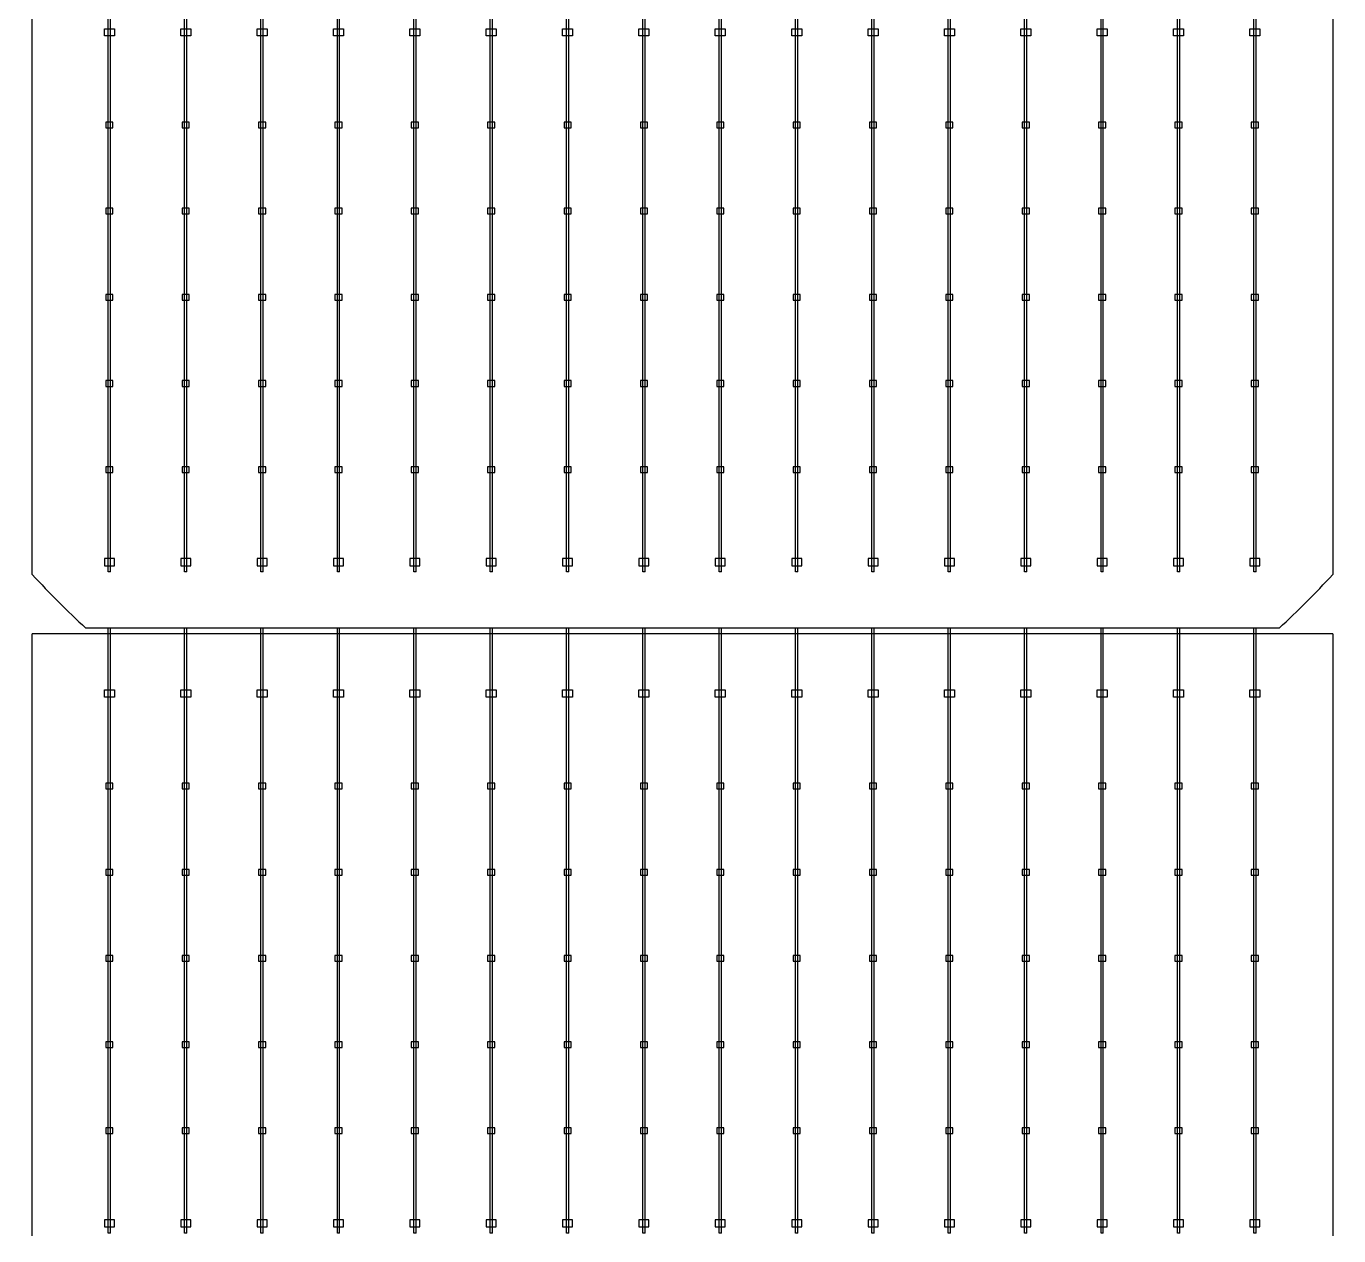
# Model space of a CAD drawing. Header units: millimetres. Extents: x 10297564 to 11610295, y -9287743 to -8409454.
# Drawn here: x 10668490 to 10669964, y -9201972 to -9200612 of the extents above; entities that cross this region are included whole.
import ezdxf

# ---------------------------------------------------------------- set-up
doc = ezdxf.new("R2010")
doc.units = ezdxf.units.MM
doc.header["$LTSCALE"] = 100
doc.layers.add('TEXTLINE', color=1, linetype='Continuous')

# ---------------------------------------------------------------- blocks, each defined once
blk = doc.blocks.new('635W')
for p, q in [((10686289.86, -10025767.24), (10686289.86, -10025682.43)), ((10686290.18, -10025767.24), (10686290.18, -10025682.43)), ((10686300.56, -10025767.24), (10686300.56, -10025682.43)), ((10686300.88, -10025767.24), (10686300.88, -10025682.43)), ((10686311.26, -10025767.24), (10686311.26, -10025682.43)), ((10686311.58, -10025767.24), (10686311.58, -10025682.43)), ((10686321.96, -10025767.24), (10686321.96, -10025682.43)), ((10686322.28, -10025767.24), (10686322.28, -10025682.43)), ((10686332.66, -10025767.24), (10686332.66, -10025682.43)), ((10686332.98, -10025767.24), (10686332.98, -10025682.43)), ((10686343.36, -10025767.24), (10686343.36, -10025682.43)), ((10686343.68, -10025767.24), (10686343.68, -10025682.43)), ((10686354.06, -10025767.24), (10686354.06, -10025682.43)), ((10686354.38, -10025767.24), (10686354.38, -10025682.43)), ((10686364.76, -10025767.24), (10686364.76, -10025682.43)), ((10686365.08, -10025767.24), (10686365.08, -10025682.43)), ((10686375.46, -10025767.24), (10686375.46, -10025682.43)), ((10686375.78, -10025767.24), (10686375.78, -10025682.43)), ((10686386.16, -10025767.24), (10686386.16, -10025682.43)), ((10686386.48, -10025767.24), (10686386.48, -10025682.43)), ((10686396.86, -10025767.24), (10686396.86, -10025682.43)), ((10686397.18, -10025767.24), (10686397.18, -10025682.43)), ((10686407.56, -10025767.24), (10686407.56, -10025682.43)), ((10686407.88, -10025767.24), (10686407.88, -10025682.43)), ((10686418.26, -10025767.24), (10686418.26, -10025682.43)), ((10686418.58, -10025767.24), (10686418.58, -10025682.43)), ((10686428.96, -10025767.24), (10686428.96, -10025682.43)), ((10686429.28, -10025767.24), (10686429.28, -10025682.43)), ((10686439.66, -10025767.24), (10686439.66, -10025682.43)), ((10686439.98, -10025767.24), (10686439.98, -10025682.43)), ((10686450.36, -10025767.24), (10686450.36, -10025682.43)), ((10686450.68, -10025767.24), (10686450.68, -10025682.43)), ((10686289.86, -10025859.91), (10686289.86, -10025775.11)), ((10686290.18, -10025859.91), (10686290.18, -10025775.11)), ((10686300.56, -10025859.91), (10686300.56, -10025775.11)), ((10686300.88, -10025859.91), (10686300.88, -10025775.11)), ((10686311.26, -10025859.91), (10686311.26, -10025775.11)), ((10686311.58, -10025859.91), (10686311.58, -10025775.11)), ((10686321.96, -10025859.91), (10686321.96, -10025775.11)), ((10686322.28, -10025859.91), (10686322.28, -10025775.11)), ((10686332.66, -10025859.91), (10686332.66, -10025775.11)), ((10686332.98, -10025859.91), (10686332.98, -10025775.11)), ((10686343.36, -10025859.91), (10686343.36, -10025775.11)), ((10686343.68, -10025859.91), (10686343.68, -10025775.11)), ((10686354.06, -10025859.91), (10686354.06, -10025775.11)), ((10686354.38, -10025859.91), (10686354.38, -10025775.11)), ((10686364.76, -10025859.91), (10686364.76, -10025775.11)), ((10686365.08, -10025859.91), (10686365.08, -10025775.11)), ((10686375.46, -10025859.91), (10686375.46, -10025775.11)), ((10686375.78, -10025859.91), (10686375.78, -10025775.11)), ((10686386.16, -10025859.91), (10686386.16, -10025775.11)), ((10686386.48, -10025859.91), (10686386.48, -10025775.11)), ((10686396.86, -10025859.91), (10686396.86, -10025775.11)), ((10686397.18, -10025859.91), (10686397.18, -10025775.11)), ((10686407.56, -10025859.91), (10686407.56, -10025775.11)), ((10686407.88, -10025859.91), (10686407.88, -10025775.11)), ((10686418.26, -10025859.91), (10686418.26, -10025775.11)), ((10686418.58, -10025859.91), (10686418.58, -10025775.11)), ((10686428.96, -10025859.91), (10686428.96, -10025775.11)), ((10686429.28, -10025859.91), (10686429.28, -10025775.11)), ((10686439.66, -10025859.91), (10686439.66, -10025775.11)), ((10686439.98, -10025859.91), (10686439.98, -10025775.11)), ((10686450.36, -10025859.91), (10686450.36, -10025775.11)), ((10686450.68, -10025859.91), (10686450.68, -10025775.11)), ((10686461.42, -10025775.91), (10686279.22, -10025775.91))]:
    blk.add_line(p, q)
for points in [[(10686279.22, -10025767.61), (10686279.22, -10025683.24)], [(10686461.42, -10025683.24), (10686461.42, -10025767.61)], [(10686290.18, -10025767.24), (10686289.86, -10025767.24)], [(10686300.88, -10025767.24), (10686300.56, -10025767.24)], [(10686311.58, -10025767.24), (10686311.26, -10025767.24)], [(10686322.28, -10025767.24), (10686321.96, -10025767.24)], [(10686332.98, -10025767.24), (10686332.66, -10025767.24)], [(10686343.68, -10025767.24), (10686343.36, -10025767.24)], [(10686354.38, -10025767.24), (10686354.06, -10025767.24)], [(10686365.08, -10025767.24), (10686364.76, -10025767.24)], [(10686375.78, -10025767.24), (10686375.46, -10025767.24)], [(10686386.48, -10025767.24), (10686386.16, -10025767.24)], [(10686397.18, -10025767.24), (10686396.86, -10025767.24)], [(10686407.88, -10025767.24), (10686407.56, -10025767.24)], [(10686418.58, -10025767.24), (10686418.26, -10025767.24)], [(10686429.28, -10025767.24), (10686428.96, -10025767.24)], [(10686439.98, -10025767.24), (10686439.66, -10025767.24)], [(10686450.68, -10025767.24), (10686450.36, -10025767.24)], [(10686453.92, -10025775.11), (10686286.73, -10025775.11)], [(10686279.22, -10025860.28), (10686279.22, -10025775.91)], [(10686461.42, -10025775.91), (10686461.42, -10025860.28)], [(10686290.18, -10025859.91), (10686289.86, -10025859.91)], [(10686300.88, -10025859.91), (10686300.56, -10025859.91)], [(10686311.58, -10025859.91), (10686311.26, -10025859.91)], [(10686322.28, -10025859.91), (10686321.96, -10025859.91)], [(10686332.98, -10025859.91), (10686332.66, -10025859.91)], [(10686343.68, -10025859.91), (10686343.36, -10025859.91)], [(10686354.38, -10025859.91), (10686354.06, -10025859.91)], [(10686365.08, -10025859.91), (10686364.76, -10025859.91)], [(10686375.78, -10025859.91), (10686375.46, -10025859.91)], [(10686386.48, -10025859.91), (10686386.16, -10025859.91)], [(10686397.18, -10025859.91), (10686396.86, -10025859.91)], [(10686407.88, -10025859.91), (10686407.56, -10025859.91)], [(10686418.58, -10025859.91), (10686418.26, -10025859.91)], [(10686429.28, -10025859.91), (10686428.96, -10025859.91)], [(10686439.98, -10025859.91), (10686439.66, -10025859.91)], [(10686450.68, -10025859.91), (10686450.36, -10025859.91)]]:
    blk.add_lwpolyline(points)
for points in [[(10686289.32, -10025692.11), (10686289.32, -10025691.11), (10686290.72, -10025691.11), (10686290.72, -10025692.11)], [(10686300.02, -10025692.11), (10686300.02, -10025691.11), (10686301.42, -10025691.11), (10686301.42, -10025692.11)], [(10686310.72, -10025692.11), (10686310.72, -10025691.11), (10686312.12, -10025691.11), (10686312.12, -10025692.11)], [(10686321.42, -10025692.11), (10686321.42, -10025691.11), (10686322.82, -10025691.11), (10686322.82, -10025692.11)], [(10686332.12, -10025692.11), (10686332.12, -10025691.11), (10686333.52, -10025691.11), (10686333.52, -10025692.11)], [(10686342.82, -10025692.11), (10686342.82, -10025691.11), (10686344.22, -10025691.11), (10686344.22, -10025692.11)], [(10686353.52, -10025692.11), (10686353.52, -10025691.11), (10686354.92, -10025691.11), (10686354.92, -10025692.11)], [(10686364.22, -10025692.11), (10686364.22, -10025691.11), (10686365.62, -10025691.11), (10686365.62, -10025692.11)], [(10686374.92, -10025692.11), (10686374.92, -10025691.11), (10686376.32, -10025691.11), (10686376.32, -10025692.11)], [(10686385.62, -10025692.11), (10686385.62, -10025691.11), (10686387.02, -10025691.11), (10686387.02, -10025692.11)], [(10686396.32, -10025692.11), (10686396.32, -10025691.11), (10686397.72, -10025691.11), (10686397.72, -10025692.11)], [(10686407.02, -10025692.11), (10686407.02, -10025691.11), (10686408.42, -10025691.11), (10686408.42, -10025692.11)], [(10686417.72, -10025692.11), (10686417.72, -10025691.11), (10686419.12, -10025691.11), (10686419.12, -10025692.11)], [(10686428.42, -10025692.11), (10686428.42, -10025691.11), (10686429.82, -10025691.11), (10686429.82, -10025692.11)], [(10686439.12, -10025692.11), (10686439.12, -10025691.11), (10686440.52, -10025691.11), (10686440.52, -10025692.11)], [(10686449.82, -10025692.11), (10686449.82, -10025691.11), (10686451.22, -10025691.11), (10686451.22, -10025692.11)], [(10686290.52, -10025704.18), (10686289.52, -10025704.18), (10686289.52, -10025704.98), (10686290.52, -10025704.98)], [(10686301.22, -10025704.18), (10686300.22, -10025704.18), (10686300.22, -10025704.98), (10686301.22, -10025704.98)], [(10686311.92, -10025704.18), (10686310.92, -10025704.18), (10686310.92, -10025704.98), (10686311.92, -10025704.98)], [(10686322.62, -10025704.18), (10686321.62, -10025704.18), (10686321.62, -10025704.98), (10686322.62, -10025704.98)], [(10686333.32, -10025704.18), (10686332.32, -10025704.18), (10686332.32, -10025704.98), (10686333.32, -10025704.98)], [(10686344.02, -10025704.18), (10686343.02, -10025704.18), (10686343.02, -10025704.98), (10686344.02, -10025704.98)], [(10686354.72, -10025704.18), (10686353.72, -10025704.18), (10686353.72, -10025704.98), (10686354.72, -10025704.98)], [(10686365.42, -10025704.18), (10686364.42, -10025704.18), (10686364.42, -10025704.98), (10686365.42, -10025704.98)], [(10686376.12, -10025704.18), (10686375.12, -10025704.18), (10686375.12, -10025704.98), (10686376.12, -10025704.98)], [(10686386.82, -10025704.18), (10686385.82, -10025704.18), (10686385.82, -10025704.98), (10686386.82, -10025704.98)], [(10686397.52, -10025704.18), (10686396.52, -10025704.18), (10686396.52, -10025704.98), (10686397.52, -10025704.98)], [(10686408.22, -10025704.18), (10686407.22, -10025704.18), (10686407.22, -10025704.98), (10686408.22, -10025704.98)], [(10686418.92, -10025704.18), (10686417.92, -10025704.18), (10686417.92, -10025704.98), (10686418.92, -10025704.98)], [(10686429.62, -10025704.18), (10686428.62, -10025704.18), (10686428.62, -10025704.98), (10686429.62, -10025704.98)], [(10686440.32, -10025704.18), (10686439.32, -10025704.18), (10686439.32, -10025704.98), (10686440.32, -10025704.98)], [(10686451.02, -10025704.18), (10686450.02, -10025704.18), (10686450.02, -10025704.98), (10686451.02, -10025704.98)], [(10686290.52, -10025716.26), (10686289.52, -10025716.26), (10686289.52, -10025717.06), (10686290.52, -10025717.06)], [(10686301.22, -10025716.26), (10686300.22, -10025716.26), (10686300.22, -10025717.06), (10686301.22, -10025717.06)], [(10686311.92, -10025716.26), (10686310.92, -10025716.26), (10686310.92, -10025717.06), (10686311.92, -10025717.06)], [(10686322.62, -10025716.26), (10686321.62, -10025716.26), (10686321.62, -10025717.06), (10686322.62, -10025717.06)], [(10686333.32, -10025716.26), (10686332.32, -10025716.26), (10686332.32, -10025717.06), (10686333.32, -10025717.06)], [(10686344.02, -10025716.26), (10686343.02, -10025716.26), (10686343.02, -10025717.06), (10686344.02, -10025717.06)], [(10686354.72, -10025716.26), (10686353.72, -10025716.26), (10686353.72, -10025717.06), (10686354.72, -10025717.06)], [(10686365.42, -10025716.26), (10686364.42, -10025716.26), (10686364.42, -10025717.06), (10686365.42, -10025717.06)], [(10686376.12, -10025716.26), (10686375.12, -10025716.26), (10686375.12, -10025717.06), (10686376.12, -10025717.06)], [(10686386.82, -10025716.26), (10686385.82, -10025716.26), (10686385.82, -10025717.06), (10686386.82, -10025717.06)], [(10686397.52, -10025716.26), (10686396.52, -10025716.26), (10686396.52, -10025717.06), (10686397.52, -10025717.06)], [(10686408.22, -10025716.26), (10686407.22, -10025716.26), (10686407.22, -10025717.06), (10686408.22, -10025717.06)], [(10686418.92, -10025716.26), (10686417.92, -10025716.26), (10686417.92, -10025717.06), (10686418.92, -10025717.06)], [(10686429.62, -10025716.26), (10686428.62, -10025716.26), (10686428.62, -10025717.06), (10686429.62, -10025717.06)], [(10686440.32, -10025716.26), (10686439.32, -10025716.26), (10686439.32, -10025717.06), (10686440.32, -10025717.06)], [(10686451.02, -10025716.26), (10686450.02, -10025716.26), (10686450.02, -10025717.06), (10686451.02, -10025717.06)], [(10686290.52, -10025728.34), (10686289.52, -10025728.34), (10686289.52, -10025729.14), (10686290.52, -10025729.14)], [(10686301.22, -10025728.34), (10686300.22, -10025728.34), (10686300.22, -10025729.14), (10686301.22, -10025729.14)], [(10686311.92, -10025728.34), (10686310.92, -10025728.34), (10686310.92, -10025729.14), (10686311.92, -10025729.14)], [(10686322.62, -10025728.34), (10686321.62, -10025728.34), (10686321.62, -10025729.14), (10686322.62, -10025729.14)], [(10686333.32, -10025728.34), (10686332.32, -10025728.34), (10686332.32, -10025729.14), (10686333.32, -10025729.14)], [(10686344.02, -10025728.34), (10686343.02, -10025728.34), (10686343.02, -10025729.14), (10686344.02, -10025729.14)], [(10686354.72, -10025728.34), (10686353.72, -10025728.34), (10686353.72, -10025729.14), (10686354.72, -10025729.14)], [(10686365.42, -10025728.34), (10686364.42, -10025728.34), (10686364.42, -10025729.14), (10686365.42, -10025729.14)], [(10686376.12, -10025728.34), (10686375.12, -10025728.34), (10686375.12, -10025729.14), (10686376.12, -10025729.14)], [(10686386.82, -10025728.34), (10686385.82, -10025728.34), (10686385.82, -10025729.14), (10686386.82, -10025729.14)], [(10686397.52, -10025728.34), (10686396.52, -10025728.34), (10686396.52, -10025729.14), (10686397.52, -10025729.14)], [(10686408.22, -10025728.34), (10686407.22, -10025728.34), (10686407.22, -10025729.14), (10686408.22, -10025729.14)], [(10686418.92, -10025728.34), (10686417.92, -10025728.34), (10686417.92, -10025729.14), (10686418.92, -10025729.14)], [(10686429.62, -10025728.34), (10686428.62, -10025728.34), (10686428.62, -10025729.14), (10686429.62, -10025729.14)], [(10686440.32, -10025728.34), (10686439.32, -10025728.34), (10686439.32, -10025729.14), (10686440.32, -10025729.14)], [(10686451.02, -10025728.34), (10686450.02, -10025728.34), (10686450.02, -10025729.14), (10686451.02, -10025729.14)], [(10686290.52, -10025740.42), (10686289.52, -10025740.42), (10686289.52, -10025741.22), (10686290.52, -10025741.22)], [(10686301.22, -10025740.42), (10686300.22, -10025740.42), (10686300.22, -10025741.22), (10686301.22, -10025741.22)], [(10686311.92, -10025740.42), (10686310.92, -10025740.42), (10686310.92, -10025741.22), (10686311.92, -10025741.22)], [(10686322.62, -10025740.42), (10686321.62, -10025740.42), (10686321.62, -10025741.22), (10686322.62, -10025741.22)], [(10686333.32, -10025740.42), (10686332.32, -10025740.42), (10686332.32, -10025741.22), (10686333.32, -10025741.22)], [(10686344.02, -10025740.42), (10686343.02, -10025740.42), (10686343.02, -10025741.22), (10686344.02, -10025741.22)], [(10686354.72, -10025740.42), (10686353.72, -10025740.42), (10686353.72, -10025741.22), (10686354.72, -10025741.22)], [(10686365.42, -10025740.42), (10686364.42, -10025740.42), (10686364.42, -10025741.22), (10686365.42, -10025741.22)], [(10686376.12, -10025740.42), (10686375.12, -10025740.42), (10686375.12, -10025741.22), (10686376.12, -10025741.22)], [(10686386.82, -10025740.42), (10686385.82, -10025740.42), (10686385.82, -10025741.22), (10686386.82, -10025741.22)], [(10686397.52, -10025740.42), (10686396.52, -10025740.42), (10686396.52, -10025741.22), (10686397.52, -10025741.22)], [(10686408.22, -10025740.42), (10686407.22, -10025740.42), (10686407.22, -10025741.22), (10686408.22, -10025741.22)], [(10686418.92, -10025740.42), (10686417.92, -10025740.42), (10686417.92, -10025741.22), (10686418.92, -10025741.22)], [(10686429.62, -10025740.42), (10686428.62, -10025740.42), (10686428.62, -10025741.22), (10686429.62, -10025741.22)], [(10686440.32, -10025740.42), (10686439.32, -10025740.42), (10686439.32, -10025741.22), (10686440.32, -10025741.22)], [(10686451.02, -10025740.42), (10686450.02, -10025740.42), (10686450.02, -10025741.22), (10686451.02, -10025741.22)], [(10686290.52, -10025752.5), (10686289.52, -10025752.5), (10686289.52, -10025753.3), (10686290.52, -10025753.3)], [(10686301.22, -10025752.5), (10686300.22, -10025752.5), (10686300.22, -10025753.3), (10686301.22, -10025753.3)], [(10686311.92, -10025752.5), (10686310.92, -10025752.5), (10686310.92, -10025753.3), (10686311.92, -10025753.3)], [(10686322.62, -10025752.5), (10686321.62, -10025752.5), (10686321.62, -10025753.3), (10686322.62, -10025753.3)], [(10686333.32, -10025752.5), (10686332.32, -10025752.5), (10686332.32, -10025753.3), (10686333.32, -10025753.3)], [(10686344.02, -10025752.5), (10686343.02, -10025752.5), (10686343.02, -10025753.3), (10686344.02, -10025753.3)], [(10686354.72, -10025752.5), (10686353.72, -10025752.5), (10686353.72, -10025753.3), (10686354.72, -10025753.3)], [(10686365.42, -10025752.5), (10686364.42, -10025752.5), (10686364.42, -10025753.3), (10686365.42, -10025753.3)], [(10686376.12, -10025752.5), (10686375.12, -10025752.5), (10686375.12, -10025753.3), (10686376.12, -10025753.3)], [(10686386.82, -10025752.5), (10686385.82, -10025752.5), (10686385.82, -10025753.3), (10686386.82, -10025753.3)], [(10686397.52, -10025752.5), (10686396.52, -10025752.5), (10686396.52, -10025753.3), (10686397.52, -10025753.3)], [(10686408.22, -10025752.5), (10686407.22, -10025752.5), (10686407.22, -10025753.3), (10686408.22, -10025753.3)], [(10686418.92, -10025752.5), (10686417.92, -10025752.5), (10686417.92, -10025753.3), (10686418.92, -10025753.3)], [(10686429.62, -10025752.5), (10686428.62, -10025752.5), (10686428.62, -10025753.3), (10686429.62, -10025753.3)], [(10686440.32, -10025752.5), (10686439.32, -10025752.5), (10686439.32, -10025753.3), (10686440.32, -10025753.3)], [(10686451.02, -10025752.5), (10686450.02, -10025752.5), (10686450.02, -10025753.3), (10686451.02, -10025753.3)], [(10686289.32, -10025765.37), (10686289.32, -10025766.37), (10686290.72, -10025766.37), (10686290.72, -10025765.37)], [(10686300.02, -10025765.37), (10686300.02, -10025766.37), (10686301.42, -10025766.37), (10686301.42, -10025765.37)], [(10686310.72, -10025765.37), (10686310.72, -10025766.37), (10686312.12, -10025766.37), (10686312.12, -10025765.37)], [(10686321.42, -10025765.37), (10686321.42, -10025766.37), (10686322.82, -10025766.37), (10686322.82, -10025765.37)], [(10686332.12, -10025765.37), (10686332.12, -10025766.37), (10686333.52, -10025766.37), (10686333.52, -10025765.37)], [(10686342.82, -10025765.37), (10686342.82, -10025766.37), (10686344.22, -10025766.37), (10686344.22, -10025765.37)], [(10686353.52, -10025765.37), (10686353.52, -10025766.37), (10686354.92, -10025766.37), (10686354.92, -10025765.37)], [(10686364.22, -10025765.37), (10686364.22, -10025766.37), (10686365.62, -10025766.37), (10686365.62, -10025765.37)], [(10686374.92, -10025765.37), (10686374.92, -10025766.37), (10686376.32, -10025766.37), (10686376.32, -10025765.37)], [(10686385.62, -10025765.37), (10686385.62, -10025766.37), (10686387.02, -10025766.37), (10686387.02, -10025765.37)], [(10686396.32, -10025765.37), (10686396.32, -10025766.37), (10686397.72, -10025766.37), (10686397.72, -10025765.37)], [(10686407.02, -10025765.37), (10686407.02, -10025766.37), (10686408.42, -10025766.37), (10686408.42, -10025765.37)], [(10686417.72, -10025765.37), (10686417.72, -10025766.37), (10686419.12, -10025766.37), (10686419.12, -10025765.37)], [(10686428.42, -10025765.37), (10686428.42, -10025766.37), (10686429.82, -10025766.37), (10686429.82, -10025765.37)], [(10686439.12, -10025765.37), (10686439.12, -10025766.37), (10686440.52, -10025766.37), (10686440.52, -10025765.37)], [(10686449.82, -10025765.37), (10686449.82, -10025766.37), (10686451.22, -10025766.37), (10686451.22, -10025765.37)], [(10686289.32, -10025784.78), (10686289.32, -10025783.78), (10686290.72, -10025783.78), (10686290.72, -10025784.78)], [(10686300.02, -10025784.78), (10686300.02, -10025783.78), (10686301.42, -10025783.78), (10686301.42, -10025784.78)], [(10686310.72, -10025784.78), (10686310.72, -10025783.78), (10686312.12, -10025783.78), (10686312.12, -10025784.78)], [(10686321.42, -10025784.78), (10686321.42, -10025783.78), (10686322.82, -10025783.78), (10686322.82, -10025784.78)], [(10686332.12, -10025784.78), (10686332.12, -10025783.78), (10686333.52, -10025783.78), (10686333.52, -10025784.78)], [(10686342.82, -10025784.78), (10686342.82, -10025783.78), (10686344.22, -10025783.78), (10686344.22, -10025784.78)], [(10686353.52, -10025784.78), (10686353.52, -10025783.78), (10686354.92, -10025783.78), (10686354.92, -10025784.78)], [(10686364.22, -10025784.78), (10686364.22, -10025783.78), (10686365.62, -10025783.78), (10686365.62, -10025784.78)], [(10686374.92, -10025784.78), (10686374.92, -10025783.78), (10686376.32, -10025783.78), (10686376.32, -10025784.78)], [(10686385.62, -10025784.78), (10686385.62, -10025783.78), (10686387.02, -10025783.78), (10686387.02, -10025784.78)], [(10686396.32, -10025784.78), (10686396.32, -10025783.78), (10686397.72, -10025783.78), (10686397.72, -10025784.78)], [(10686407.02, -10025784.78), (10686407.02, -10025783.78), (10686408.42, -10025783.78), (10686408.42, -10025784.78)], [(10686417.72, -10025784.78), (10686417.72, -10025783.78), (10686419.12, -10025783.78), (10686419.12, -10025784.78)], [(10686428.42, -10025784.78), (10686428.42, -10025783.78), (10686429.82, -10025783.78), (10686429.82, -10025784.78)], [(10686439.12, -10025784.78), (10686439.12, -10025783.78), (10686440.52, -10025783.78), (10686440.52, -10025784.78)], [(10686449.82, -10025784.78), (10686449.82, -10025783.78), (10686451.22, -10025783.78), (10686451.22, -10025784.78)], [(10686290.52, -10025796.85), (10686289.52, -10025796.85), (10686289.52, -10025797.65), (10686290.52, -10025797.65)], [(10686301.22, -10025796.85), (10686300.22, -10025796.85), (10686300.22, -10025797.65), (10686301.22, -10025797.65)], [(10686311.92, -10025796.85), (10686310.92, -10025796.85), (10686310.92, -10025797.65), (10686311.92, -10025797.65)], [(10686322.62, -10025796.85), (10686321.62, -10025796.85), (10686321.62, -10025797.65), (10686322.62, -10025797.65)], [(10686333.32, -10025796.85), (10686332.32, -10025796.85), (10686332.32, -10025797.65), (10686333.32, -10025797.65)], [(10686344.02, -10025796.85), (10686343.02, -10025796.85), (10686343.02, -10025797.65), (10686344.02, -10025797.65)], [(10686354.72, -10025796.85), (10686353.72, -10025796.85), (10686353.72, -10025797.65), (10686354.72, -10025797.65)], [(10686365.42, -10025796.85), (10686364.42, -10025796.85), (10686364.42, -10025797.65), (10686365.42, -10025797.65)], [(10686376.12, -10025796.85), (10686375.12, -10025796.85), (10686375.12, -10025797.65), (10686376.12, -10025797.65)], [(10686386.82, -10025796.85), (10686385.82, -10025796.85), (10686385.82, -10025797.65), (10686386.82, -10025797.65)], [(10686397.52, -10025796.85), (10686396.52, -10025796.85), (10686396.52, -10025797.65), (10686397.52, -10025797.65)], [(10686408.22, -10025796.85), (10686407.22, -10025796.85), (10686407.22, -10025797.65), (10686408.22, -10025797.65)], [(10686418.92, -10025796.85), (10686417.92, -10025796.85), (10686417.92, -10025797.65), (10686418.92, -10025797.65)], [(10686429.62, -10025796.85), (10686428.62, -10025796.85), (10686428.62, -10025797.65), (10686429.62, -10025797.65)], [(10686440.32, -10025796.85), (10686439.32, -10025796.85), (10686439.32, -10025797.65), (10686440.32, -10025797.65)], [(10686451.02, -10025796.85), (10686450.02, -10025796.85), (10686450.02, -10025797.65), (10686451.02, -10025797.65)], [(10686290.52, -10025808.93), (10686289.52, -10025808.93), (10686289.52, -10025809.73), (10686290.52, -10025809.73)], [(10686301.22, -10025808.93), (10686300.22, -10025808.93), (10686300.22, -10025809.73), (10686301.22, -10025809.73)], [(10686311.92, -10025808.93), (10686310.92, -10025808.93), (10686310.92, -10025809.73), (10686311.92, -10025809.73)], [(10686322.62, -10025808.93), (10686321.62, -10025808.93), (10686321.62, -10025809.73), (10686322.62, -10025809.73)], [(10686333.32, -10025808.93), (10686332.32, -10025808.93), (10686332.32, -10025809.73), (10686333.32, -10025809.73)], [(10686344.02, -10025808.93), (10686343.02, -10025808.93), (10686343.02, -10025809.73), (10686344.02, -10025809.73)], [(10686354.72, -10025808.93), (10686353.72, -10025808.93), (10686353.72, -10025809.73), (10686354.72, -10025809.73)], [(10686365.42, -10025808.93), (10686364.42, -10025808.93), (10686364.42, -10025809.73), (10686365.42, -10025809.73)], [(10686376.12, -10025808.93), (10686375.12, -10025808.93), (10686375.12, -10025809.73), (10686376.12, -10025809.73)], [(10686386.82, -10025808.93), (10686385.82, -10025808.93), (10686385.82, -10025809.73), (10686386.82, -10025809.73)], [(10686397.52, -10025808.93), (10686396.52, -10025808.93), (10686396.52, -10025809.73), (10686397.52, -10025809.73)], [(10686408.22, -10025808.93), (10686407.22, -10025808.93), (10686407.22, -10025809.73), (10686408.22, -10025809.73)], [(10686418.92, -10025808.93), (10686417.92, -10025808.93), (10686417.92, -10025809.73), (10686418.92, -10025809.73)], [(10686429.62, -10025808.93), (10686428.62, -10025808.93), (10686428.62, -10025809.73), (10686429.62, -10025809.73)], [(10686440.32, -10025808.93), (10686439.32, -10025808.93), (10686439.32, -10025809.73), (10686440.32, -10025809.73)], [(10686451.02, -10025808.93), (10686450.02, -10025808.93), (10686450.02, -10025809.73), (10686451.02, -10025809.73)], [(10686290.52, -10025821.01), (10686289.52, -10025821.01), (10686289.52, -10025821.81), (10686290.52, -10025821.81)], [(10686301.22, -10025821.01), (10686300.22, -10025821.01), (10686300.22, -10025821.81), (10686301.22, -10025821.81)], [(10686311.92, -10025821.01), (10686310.92, -10025821.01), (10686310.92, -10025821.81), (10686311.92, -10025821.81)], [(10686322.62, -10025821.01), (10686321.62, -10025821.01), (10686321.62, -10025821.81), (10686322.62, -10025821.81)], [(10686333.32, -10025821.01), (10686332.32, -10025821.01), (10686332.32, -10025821.81), (10686333.32, -10025821.81)], [(10686344.02, -10025821.01), (10686343.02, -10025821.01), (10686343.02, -10025821.81), (10686344.02, -10025821.81)], [(10686354.72, -10025821.01), (10686353.72, -10025821.01), (10686353.72, -10025821.81), (10686354.72, -10025821.81)], [(10686365.42, -10025821.01), (10686364.42, -10025821.01), (10686364.42, -10025821.81), (10686365.42, -10025821.81)], [(10686376.12, -10025821.01), (10686375.12, -10025821.01), (10686375.12, -10025821.81), (10686376.12, -10025821.81)], [(10686386.82, -10025821.01), (10686385.82, -10025821.01), (10686385.82, -10025821.81), (10686386.82, -10025821.81)], [(10686397.52, -10025821.01), (10686396.52, -10025821.01), (10686396.52, -10025821.81), (10686397.52, -10025821.81)], [(10686408.22, -10025821.01), (10686407.22, -10025821.01), (10686407.22, -10025821.81), (10686408.22, -10025821.81)], [(10686418.92, -10025821.01), (10686417.92, -10025821.01), (10686417.92, -10025821.81), (10686418.92, -10025821.81)], [(10686429.62, -10025821.01), (10686428.62, -10025821.01), (10686428.62, -10025821.81), (10686429.62, -10025821.81)], [(10686440.32, -10025821.01), (10686439.32, -10025821.01), (10686439.32, -10025821.81), (10686440.32, -10025821.81)], [(10686451.02, -10025821.01), (10686450.02, -10025821.01), (10686450.02, -10025821.81), (10686451.02, -10025821.81)], [(10686290.52, -10025833.09), (10686289.52, -10025833.09), (10686289.52, -10025833.89), (10686290.52, -10025833.89)], [(10686301.22, -10025833.09), (10686300.22, -10025833.09), (10686300.22, -10025833.89), (10686301.22, -10025833.89)], [(10686311.92, -10025833.09), (10686310.92, -10025833.09), (10686310.92, -10025833.89), (10686311.92, -10025833.89)], [(10686322.62, -10025833.09), (10686321.62, -10025833.09), (10686321.62, -10025833.89), (10686322.62, -10025833.89)], [(10686333.32, -10025833.09), (10686332.32, -10025833.09), (10686332.32, -10025833.89), (10686333.32, -10025833.89)], [(10686344.02, -10025833.09), (10686343.02, -10025833.09), (10686343.02, -10025833.89), (10686344.02, -10025833.89)], [(10686354.72, -10025833.09), (10686353.72, -10025833.09), (10686353.72, -10025833.89), (10686354.72, -10025833.89)], [(10686365.42, -10025833.09), (10686364.42, -10025833.09), (10686364.42, -10025833.89), (10686365.42, -10025833.89)], [(10686376.12, -10025833.09), (10686375.12, -10025833.09), (10686375.12, -10025833.89), (10686376.12, -10025833.89)], [(10686386.82, -10025833.09), (10686385.82, -10025833.09), (10686385.82, -10025833.89), (10686386.82, -10025833.89)], [(10686397.52, -10025833.09), (10686396.52, -10025833.09), (10686396.52, -10025833.89), (10686397.52, -10025833.89)], [(10686408.22, -10025833.09), (10686407.22, -10025833.09), (10686407.22, -10025833.89), (10686408.22, -10025833.89)], [(10686418.92, -10025833.09), (10686417.92, -10025833.09), (10686417.92, -10025833.89), (10686418.92, -10025833.89)], [(10686429.62, -10025833.09), (10686428.62, -10025833.09), (10686428.62, -10025833.89), (10686429.62, -10025833.89)], [(10686440.32, -10025833.09), (10686439.32, -10025833.09), (10686439.32, -10025833.89), (10686440.32, -10025833.89)], [(10686451.02, -10025833.09), (10686450.02, -10025833.09), (10686450.02, -10025833.89), (10686451.02, -10025833.89)], [(10686290.52, -10025845.17), (10686289.52, -10025845.17), (10686289.52, -10025845.97), (10686290.52, -10025845.97)], [(10686301.22, -10025845.17), (10686300.22, -10025845.17), (10686300.22, -10025845.97), (10686301.22, -10025845.97)], [(10686311.92, -10025845.17), (10686310.92, -10025845.17), (10686310.92, -10025845.97), (10686311.92, -10025845.97)], [(10686322.62, -10025845.17), (10686321.62, -10025845.17), (10686321.62, -10025845.97), (10686322.62, -10025845.97)], [(10686333.32, -10025845.17), (10686332.32, -10025845.17), (10686332.32, -10025845.97), (10686333.32, -10025845.97)], [(10686344.02, -10025845.17), (10686343.02, -10025845.17), (10686343.02, -10025845.97), (10686344.02, -10025845.97)], [(10686354.72, -10025845.17), (10686353.72, -10025845.17), (10686353.72, -10025845.97), (10686354.72, -10025845.97)], [(10686365.42, -10025845.17), (10686364.42, -10025845.17), (10686364.42, -10025845.97), (10686365.42, -10025845.97)], [(10686376.12, -10025845.17), (10686375.12, -10025845.17), (10686375.12, -10025845.97), (10686376.12, -10025845.97)], [(10686386.82, -10025845.17), (10686385.82, -10025845.17), (10686385.82, -10025845.97), (10686386.82, -10025845.97)], [(10686397.52, -10025845.17), (10686396.52, -10025845.17), (10686396.52, -10025845.97), (10686397.52, -10025845.97)], [(10686408.22, -10025845.17), (10686407.22, -10025845.17), (10686407.22, -10025845.97), (10686408.22, -10025845.97)], [(10686418.92, -10025845.17), (10686417.92, -10025845.17), (10686417.92, -10025845.97), (10686418.92, -10025845.97)], [(10686429.62, -10025845.17), (10686428.62, -10025845.17), (10686428.62, -10025845.97), (10686429.62, -10025845.97)], [(10686440.32, -10025845.17), (10686439.32, -10025845.17), (10686439.32, -10025845.97), (10686440.32, -10025845.97)], [(10686451.02, -10025845.17), (10686450.02, -10025845.17), (10686450.02, -10025845.97), (10686451.02, -10025845.97)], [(10686289.32, -10025858.04), (10686289.32, -10025859.04), (10686290.72, -10025859.04), (10686290.72, -10025858.04)], [(10686300.02, -10025858.04), (10686300.02, -10025859.04), (10686301.42, -10025859.04), (10686301.42, -10025858.04)], [(10686310.72, -10025858.04), (10686310.72, -10025859.04), (10686312.12, -10025859.04), (10686312.12, -10025858.04)], [(10686321.42, -10025858.04), (10686321.42, -10025859.04), (10686322.82, -10025859.04), (10686322.82, -10025858.04)], [(10686332.12, -10025858.04), (10686332.12, -10025859.04), (10686333.52, -10025859.04), (10686333.52, -10025858.04)], [(10686342.82, -10025858.04), (10686342.82, -10025859.04), (10686344.22, -10025859.04), (10686344.22, -10025858.04)], [(10686353.52, -10025858.04), (10686353.52, -10025859.04), (10686354.92, -10025859.04), (10686354.92, -10025858.04)], [(10686364.22, -10025858.04), (10686364.22, -10025859.04), (10686365.62, -10025859.04), (10686365.62, -10025858.04)], [(10686374.92, -10025858.04), (10686374.92, -10025859.04), (10686376.32, -10025859.04), (10686376.32, -10025858.04)], [(10686385.62, -10025858.04), (10686385.62, -10025859.04), (10686387.02, -10025859.04), (10686387.02, -10025858.04)], [(10686396.32, -10025858.04), (10686396.32, -10025859.04), (10686397.72, -10025859.04), (10686397.72, -10025858.04)], [(10686407.02, -10025858.04), (10686407.02, -10025859.04), (10686408.42, -10025859.04), (10686408.42, -10025858.04)], [(10686417.72, -10025858.04), (10686417.72, -10025859.04), (10686419.12, -10025859.04), (10686419.12, -10025858.04)], [(10686428.42, -10025858.04), (10686428.42, -10025859.04), (10686429.82, -10025859.04), (10686429.82, -10025858.04)], [(10686439.12, -10025858.04), (10686439.12, -10025859.04), (10686440.52, -10025859.04), (10686440.52, -10025858.04)], [(10686449.82, -10025858.04), (10686449.82, -10025859.04), (10686451.22, -10025859.04), (10686451.22, -10025858.04)]]:
    blk.add_lwpolyline(points, close=True)
for centre, start, end in [((10686370.22, -10025684.11), 222.5369, 227.4631), ((10686370.42, -10025684.11), 312.5369, 317.4631)]:
    blk.add_arc(centre, 123.5, start, end)

msp = doc.modelspace()

# ---------------------------------------------------------------- wipeouts: each hides what was drawn before it
at = {"linetype": 'ByBlock'}
msp.add_wipeout([(10661157.3, -9184124), (10708842.1, -9184124), (10708842.1, -9214922.7), (10661157.3, -9214922.7)], dxfattribs=at).dxf.layer = 'TEXTLINE'

# ---------------------------------------------------------------- next in the draw order: block references
at = {"linetype": 'Continuous', "xscale": 8.019360487611644, "yscale": 8.019360487611644, "zscale": 8.019360487611644}
msp.add_blockref('635W', (-75028629, 71199016.2), dxfattribs=at)

doc.saveas('drawing.dxf')
